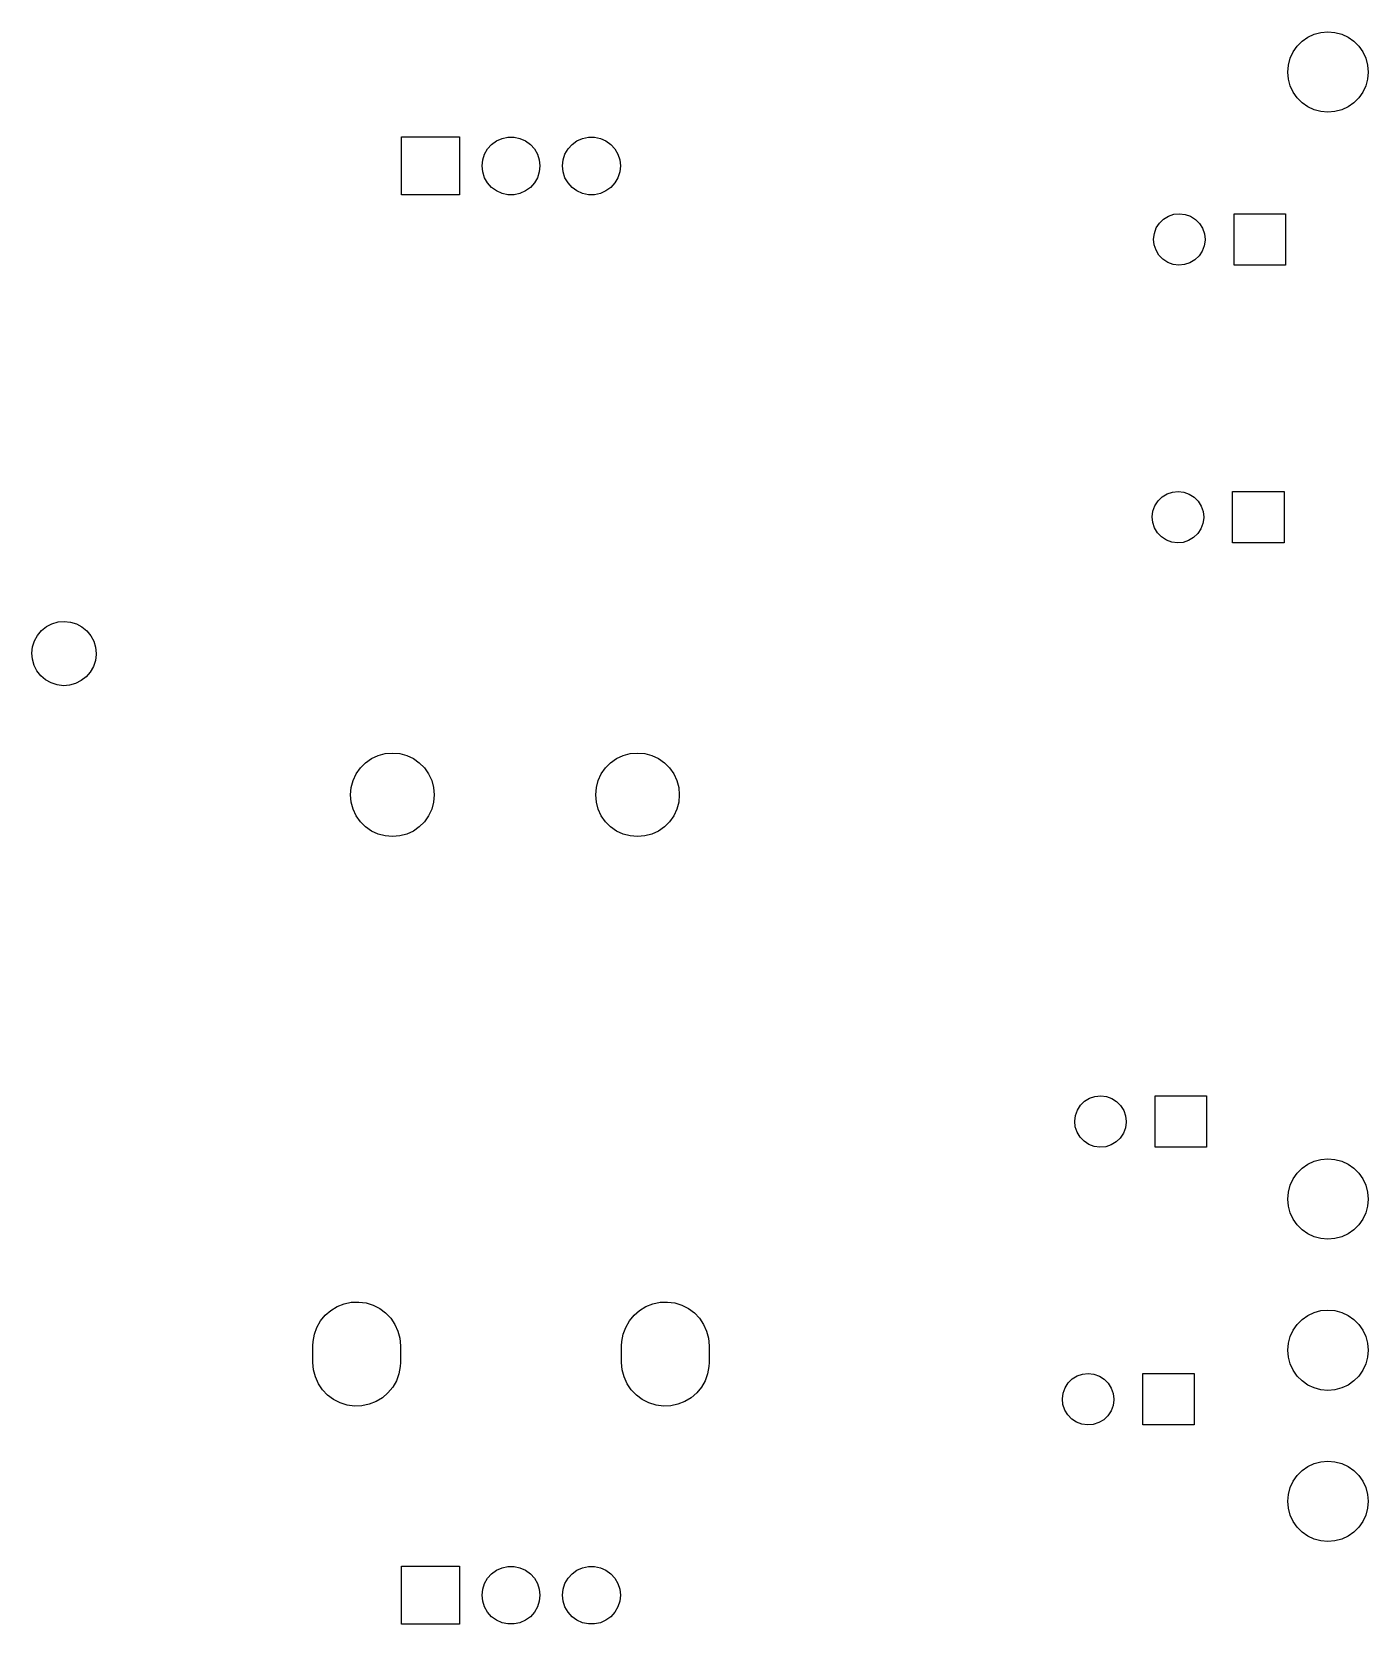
# Model space of a CAD drawing. Extents: x 65 to 231, y -146 to -43.
# Drawn here: x 189.45 to 231, y -146.44 to -96.92 of the extents above; entities that cross this region are included whole.
import ezdxf

# ---------------------------------------------------------------- set-up
doc = ezdxf.new("R2010")
doc.units = 0
doc.layers.add('BLACK', color=7, linetype='CONTINUOUS')

msp = doc.modelspace()

# ---------------------------------------------------------------- linework, layer by layer
at = {"layer": 'BLACK', "linetype": 'CONTINUOUS'}
for p, q in [((229.122, -97.0895), (229.319, -96.9974)), ((229.319, -96.9974), (229.53, -96.941)), ((229.53, -96.941), (229.747, -96.922)), ((229.747, -96.922), (229.964, -96.941)), ((229.964, -96.941), (230.175, -96.9974)), ((230.175, -96.9974), (230.372, -97.0895)), ((228.572, -97.7445), (228.664, -97.547)), ((228.664, -97.547), (228.789, -97.3685)), ((228.789, -97.3685), (228.944, -97.2144)), ((228.944, -97.2144), (229.122, -97.0895)), ((230.372, -97.0895), (230.55, -97.2144)), ((230.55, -97.2144), (230.705, -97.3685)), ((230.705, -97.3685), (230.83, -97.547)), ((230.83, -97.547), (230.922, -97.7445)), ((228.497, -98.172), (228.516, -97.9549)), ((228.516, -97.9549), (228.572, -97.7445)), ((230.922, -97.7445), (230.978, -97.9549)), ((230.978, -97.9549), (230.997, -98.172)), ((228.516, -98.3891), (228.497, -98.172)), ((228.572, -98.5995), (228.516, -98.3891)), ((230.978, -98.3891), (230.922, -98.5995)), ((230.997, -98.172), (230.978, -98.3891)), ((228.664, -98.797), (228.572, -98.5995)), ((228.789, -98.9755), (228.664, -98.797)), ((228.944, -99.1296), (228.789, -98.9755)), ((230.705, -98.9755), (230.55, -99.1296)), ((230.83, -98.797), (230.705, -98.9755)), ((230.922, -98.5995), (230.83, -98.797)), ((229.122, -99.2545), (228.944, -99.1296)), ((229.319, -99.3466), (229.122, -99.2545)), ((229.53, -99.403), (229.319, -99.3466)), ((229.747, -99.422), (229.53, -99.403)), ((229.964, -99.403), (229.747, -99.422)), ((230.175, -99.3466), (229.964, -99.403)), ((230.372, -99.2545), (230.175, -99.3466)), ((230.55, -99.1296), (230.372, -99.2545)), ((200.947, -101.992), (200.947, -100.192)), ((200.947, -100.192), (202.747, -100.192)), ((202.747, -100.192), (202.747, -101.992)), ((203.619, -100.563), (203.745, -100.423)), ((203.745, -100.423), (203.897, -100.313)), ((203.897, -100.313), (204.069, -100.236)), ((204.069, -100.236), (204.253, -100.197)), ((204.253, -100.197), (204.441, -100.197)), ((204.441, -100.197), (204.625, -100.236)), ((204.625, -100.236), (204.797, -100.313)), ((204.797, -100.313), (204.949, -100.423)), ((204.949, -100.423), (205.075, -100.563)), ((206.119, -100.563), (206.245, -100.423)), ((206.245, -100.423), (206.397, -100.313)), ((206.397, -100.313), (206.569, -100.236)), ((206.569, -100.236), (206.753, -100.197)), ((206.753, -100.197), (206.941, -100.197)), ((206.941, -100.197), (207.125, -100.236)), ((207.125, -100.236), (207.297, -100.313)), ((207.297, -100.313), (207.449, -100.423)), ((207.449, -100.423), (207.575, -100.563)), ((203.447, -101.092), (203.467, -100.905)), ((203.467, -100.905), (203.525, -100.726)), ((203.525, -100.726), (203.619, -100.563)), ((205.075, -100.563), (205.169, -100.726)), ((205.169, -100.726), (205.227, -100.905)), ((205.227, -100.905), (205.247, -101.092)), ((205.947, -101.092), (205.967, -100.905)), ((205.967, -100.905), (206.025, -100.726)), ((206.025, -100.726), (206.119, -100.563)), ((207.575, -100.563), (207.669, -100.726)), ((207.669, -100.726), (207.727, -100.905)), ((207.727, -100.905), (207.747, -101.092)), ((203.467, -101.279), (203.447, -101.092)), ((203.525, -101.458), (203.467, -101.279)), ((203.619, -101.621), (203.525, -101.458)), ((205.169, -101.458), (205.075, -101.621)), ((205.227, -101.279), (205.169, -101.458)), ((205.247, -101.092), (205.227, -101.279)), ((205.967, -101.279), (205.947, -101.092)), ((206.025, -101.458), (205.967, -101.279)), ((206.119, -101.621), (206.025, -101.458)), ((207.669, -101.458), (207.575, -101.621)), ((207.727, -101.279), (207.669, -101.458)), ((207.747, -101.092), (207.727, -101.279)), ((202.747, -101.992), (200.947, -101.992)), ((203.745, -101.761), (203.619, -101.621)), ((203.897, -101.871), (203.745, -101.761)), ((204.069, -101.948), (203.897, -101.871)), ((204.253, -101.987), (204.069, -101.948)), ((204.441, -101.987), (204.253, -101.987)), ((204.625, -101.948), (204.441, -101.987)), ((204.797, -101.871), (204.625, -101.948)), ((204.949, -101.761), (204.797, -101.871)), ((205.075, -101.621), (204.949, -101.761)), ((206.245, -101.761), (206.119, -101.621)), ((206.397, -101.871), (206.245, -101.761)), ((206.569, -101.948), (206.397, -101.871)), ((206.753, -101.987), (206.569, -101.948)), ((206.941, -101.987), (206.753, -101.987)), ((207.125, -101.948), (206.941, -101.987)), ((207.297, -101.871), (207.125, -101.948)), ((207.449, -101.761), (207.297, -101.871)), ((207.575, -101.621), (207.449, -101.761)), ((224.411, -103.022), (224.507, -102.872)), ((224.507, -102.872), (224.635, -102.748)), ((224.635, -102.748), (224.787, -102.654)), ((224.787, -102.654), (224.956, -102.597)), ((224.956, -102.597), (225.133, -102.578)), ((225.133, -102.578), (225.31, -102.599)), ((225.31, -102.599), (225.478, -102.659)), ((225.478, -102.659), (225.629, -102.755)), ((225.629, -102.755), (225.754, -102.881)), ((225.754, -102.881), (225.849, -103.032)), ((226.827, -104.178), (226.827, -102.578)), ((226.827, -102.578), (228.427, -102.578)), ((228.427, -102.578), (228.427, -104.178)), ((224.327, -103.367), (224.35, -103.19)), ((224.345, -103.544), (224.327, -103.367)), ((224.35, -103.19), (224.411, -103.022)), ((225.849, -103.032), (225.907, -103.201)), ((225.927, -103.4), (225.902, -103.577)), ((225.907, -103.201), (225.927, -103.378)), ((225.927, -103.378), (225.927, -103.4)), ((224.401, -103.714), (224.345, -103.544)), ((224.494, -103.866), (224.401, -103.714)), ((224.617, -103.994), (224.494, -103.866)), ((225.74, -103.892), (225.611, -104.015)), ((225.839, -103.744), (225.74, -103.892)), ((225.902, -103.577), (225.839, -103.744)), ((224.767, -104.092), (224.617, -103.994)), ((224.934, -104.154), (224.767, -104.092)), ((225.111, -104.178), (224.934, -104.154)), ((225.288, -104.162), (225.111, -104.178)), ((225.458, -104.107), (225.288, -104.162)), ((225.611, -104.015), (225.458, -104.107)), ((228.427, -104.178), (226.827, -104.178)), ((224.464, -111.508), (224.591, -111.384)), ((224.591, -111.384), (224.743, -111.29)), ((224.743, -111.29), (224.912, -111.233)), ((224.912, -111.233), (225.09, -111.214)), ((225.09, -111.214), (225.267, -111.235)), ((225.267, -111.235), (225.435, -111.295)), ((225.435, -111.295), (225.585, -111.391)), ((225.585, -111.391), (225.711, -111.517)), ((226.784, -112.814), (226.784, -111.214)), ((226.784, -111.214), (228.384, -111.214)), ((228.384, -111.214), (228.384, -112.814)), ((224.284, -112.003), (224.306, -111.826)), ((224.306, -111.826), (224.367, -111.658)), ((224.367, -111.658), (224.464, -111.508)), ((225.711, -111.517), (225.805, -111.668)), ((225.805, -111.668), (225.864, -111.837)), ((225.864, -111.837), (225.884, -112.014)), ((224.301, -112.18), (224.284, -112.003)), ((224.358, -112.35), (224.301, -112.18)), ((224.45, -112.502), (224.358, -112.35)), ((225.796, -112.38), (225.697, -112.528)), ((225.859, -112.213), (225.796, -112.38)), ((225.884, -112.036), (225.859, -112.213)), ((225.884, -112.014), (225.884, -112.036)), ((224.574, -112.63), (224.45, -112.502)), ((224.723, -112.728), (224.574, -112.63)), ((224.89, -112.79), (224.723, -112.728)), ((225.067, -112.814), (224.89, -112.79)), ((225.245, -112.798), (225.067, -112.814)), ((225.414, -112.743), (225.245, -112.798)), ((225.568, -112.651), (225.414, -112.743)), ((225.697, -112.528), (225.568, -112.651)), ((228.384, -112.814), (226.784, -112.814)), ((189.902, -115.419), (190.075, -115.329)), ((190.075, -115.329), (190.262, -115.274)), ((190.262, -115.274), (190.456, -115.256)), ((190.456, -115.256), (190.65, -115.276)), ((190.65, -115.276), (190.837, -115.334)), ((190.837, -115.334), (191.008, -115.427)), ((189.471, -116.048), (189.53, -115.862)), ((189.53, -115.862), (189.624, -115.691)), ((189.624, -115.691), (189.75, -115.541)), ((189.75, -115.541), (189.902, -115.419)), ((191.008, -115.427), (191.159, -115.551)), ((191.159, -115.551), (191.282, -115.702)), ((191.282, -115.702), (191.374, -115.875)), ((191.374, -115.875), (191.43, -116.062)), ((189.449, -116.242), (189.471, -116.048)), ((189.466, -116.436), (189.449, -116.242)), ((191.449, -116.284), (191.424, -116.477)), ((191.43, -116.062), (191.449, -116.256)), ((191.449, -116.256), (191.449, -116.284)), ((189.519, -116.624), (189.466, -116.436)), ((189.609, -116.798), (189.519, -116.624)), ((189.73, -116.95), (189.609, -116.798)), ((191.266, -116.832), (191.139, -116.98)), ((191.363, -116.663), (191.266, -116.832)), ((191.424, -116.477), (191.363, -116.663)), ((189.878, -117.077), (189.73, -116.95)), ((190.049, -117.172), (189.878, -117.077)), ((190.234, -117.232), (190.049, -117.172)), ((190.428, -117.256), (190.234, -117.232)), ((190.623, -117.241), (190.428, -117.256)), ((190.811, -117.188), (190.623, -117.241)), ((190.985, -117.1), (190.811, -117.188)), ((191.139, -116.98), (190.985, -117.1)), ((199.534, -120), (199.664, -119.814)), ((199.664, -119.814), (199.824, -119.654)), ((199.824, -119.654), (200.01, -119.524)), ((200.01, -119.524), (200.215, -119.428)), ((200.215, -119.428), (200.434, -119.37)), ((200.434, -119.37), (200.66, -119.35)), ((200.66, -119.35), (200.886, -119.37)), ((200.886, -119.37), (201.105, -119.428)), ((201.105, -119.428), (201.31, -119.524)), ((201.31, -119.524), (201.496, -119.654)), ((201.496, -119.654), (201.656, -119.814)), ((201.656, -119.814), (201.786, -120)), ((207.154, -120), (207.284, -119.814)), ((207.284, -119.814), (207.444, -119.654)), ((207.444, -119.654), (207.63, -119.524)), ((207.63, -119.524), (207.835, -119.428)), ((207.835, -119.428), (208.054, -119.37)), ((208.054, -119.37), (208.28, -119.35)), ((208.28, -119.35), (208.506, -119.37)), ((208.506, -119.37), (208.725, -119.428)), ((208.725, -119.428), (208.93, -119.524)), ((208.93, -119.524), (209.116, -119.654)), ((209.116, -119.654), (209.276, -119.814)), ((209.276, -119.814), (209.406, -120)), ((199.38, -120.424), (199.438, -120.205)), ((199.438, -120.205), (199.534, -120)), ((201.786, -120), (201.882, -120.205)), ((201.882, -120.205), (201.94, -120.424)), ((207, -120.424), (207.058, -120.205)), ((207.058, -120.205), (207.154, -120)), ((209.406, -120), (209.502, -120.205)), ((209.502, -120.205), (209.56, -120.424)), ((199.36, -120.65), (199.38, -120.424)), ((199.38, -120.876), (199.36, -120.65)), ((201.94, -120.424), (201.96, -120.65)), ((201.96, -120.65), (201.94, -120.876)), ((206.98, -120.65), (207, -120.424)), ((207, -120.876), (206.98, -120.65)), ((209.56, -120.424), (209.58, -120.65)), ((209.58, -120.65), (209.56, -120.876)), ((199.438, -121.095), (199.38, -120.876)), ((199.534, -121.3), (199.438, -121.095)), ((199.664, -121.486), (199.534, -121.3)), ((201.786, -121.3), (201.656, -121.486)), ((201.882, -121.095), (201.786, -121.3)), ((201.94, -120.876), (201.882, -121.095)), ((207.058, -121.095), (207, -120.876)), ((207.154, -121.3), (207.058, -121.095)), ((207.284, -121.486), (207.154, -121.3)), ((209.406, -121.3), (209.276, -121.486)), ((209.502, -121.095), (209.406, -121.3)), ((209.56, -120.876), (209.502, -121.095)), ((199.824, -121.646), (199.664, -121.486)), ((200.01, -121.776), (199.824, -121.646)), ((200.215, -121.872), (200.01, -121.776)), ((201.31, -121.776), (201.105, -121.872)), ((201.496, -121.646), (201.31, -121.776)), ((201.656, -121.486), (201.496, -121.646)), ((207.444, -121.646), (207.284, -121.486)), ((207.63, -121.776), (207.444, -121.646)), ((207.835, -121.872), (207.63, -121.776)), ((208.93, -121.776), (208.725, -121.872)), ((209.116, -121.646), (208.93, -121.776)), ((209.276, -121.486), (209.116, -121.646)), ((200.434, -121.93), (200.215, -121.872)), ((200.66, -121.95), (200.434, -121.93)), ((200.886, -121.93), (200.66, -121.95)), ((201.105, -121.872), (200.886, -121.93)), ((208.054, -121.93), (207.835, -121.872)), ((208.28, -121.95), (208.054, -121.93)), ((208.506, -121.93), (208.28, -121.95)), ((208.725, -121.872), (208.506, -121.93)), ((222.055, -130.304), (222.182, -130.18)), ((222.182, -130.18), (222.334, -130.086)), ((222.334, -130.086), (222.503, -130.029)), ((222.503, -130.029), (222.681, -130.01)), ((222.681, -130.01), (222.858, -130.031)), ((222.858, -130.031), (223.026, -130.091)), ((223.026, -130.091), (223.176, -130.187)), ((223.176, -130.187), (223.302, -130.313)), ((224.375, -131.61), (224.375, -130.01)), ((224.375, -130.01), (225.975, -130.01)), ((225.975, -130.01), (225.975, -131.61)), ((221.875, -130.799), (221.897, -130.622)), ((221.897, -130.622), (221.958, -130.454)), ((221.958, -130.454), (222.055, -130.304)), ((223.302, -130.313), (223.396, -130.464)), ((223.396, -130.464), (223.455, -130.633)), ((223.455, -130.633), (223.475, -130.81)), ((221.892, -130.976), (221.875, -130.799)), ((221.949, -131.146), (221.892, -130.976)), ((222.041, -131.298), (221.949, -131.146)), ((223.387, -131.176), (223.288, -131.324)), ((223.45, -131.009), (223.387, -131.176)), ((223.475, -130.832), (223.45, -131.009)), ((223.475, -130.81), (223.475, -130.832)), ((222.165, -131.426), (222.041, -131.298)), ((222.314, -131.524), (222.165, -131.426)), ((222.481, -131.586), (222.314, -131.524)), ((222.658, -131.61), (222.481, -131.586)), ((222.836, -131.594), (222.658, -131.61)), ((223.005, -131.539), (222.836, -131.594)), ((223.159, -131.447), (223.005, -131.539)), ((223.288, -131.324), (223.159, -131.447)), ((225.975, -131.61), (224.375, -131.61)), ((228.944, -132.264), (229.122, -132.139)), ((229.122, -132.139), (229.319, -132.047)), ((229.319, -132.047), (229.53, -131.991)), ((229.53, -131.991), (229.747, -131.972)), ((229.747, -131.972), (229.964, -131.991)), ((229.964, -131.991), (230.175, -132.047)), ((230.175, -132.047), (230.372, -132.139)), ((230.372, -132.139), (230.55, -132.264)), ((228.572, -132.794), (228.664, -132.597)), ((228.664, -132.597), (228.789, -132.419)), ((228.789, -132.419), (228.944, -132.264)), ((230.55, -132.264), (230.705, -132.419)), ((230.705, -132.419), (230.83, -132.597)), ((230.83, -132.597), (230.922, -132.794)), ((228.497, -133.222), (228.516, -133.005)), ((228.516, -133.005), (228.572, -132.794)), ((230.922, -132.794), (230.978, -133.005)), ((230.978, -133.005), (230.997, -133.222)), ((228.516, -133.439), (228.497, -133.222)), ((228.572, -133.65), (228.516, -133.439)), ((228.664, -133.847), (228.572, -133.65)), ((230.922, -133.65), (230.83, -133.847)), ((230.978, -133.439), (230.922, -133.65)), ((230.997, -133.222), (230.978, -133.439)), ((228.789, -134.025), (228.664, -133.847)), ((228.944, -134.18), (228.789, -134.025)), ((229.122, -134.305), (228.944, -134.18)), ((230.55, -134.18), (230.372, -134.305)), ((230.705, -134.025), (230.55, -134.18)), ((230.83, -133.847), (230.705, -134.025)), ((229.319, -134.397), (229.122, -134.305)), ((229.53, -134.453), (229.319, -134.397)), ((229.747, -134.472), (229.53, -134.453)), ((229.964, -134.453), (229.747, -134.472)), ((230.175, -134.397), (229.964, -134.453)), ((230.372, -134.305), (230.175, -134.397)), ((198.746, -136.683), (198.942, -136.564)), ((198.942, -136.564), (199.156, -136.479)), ((199.156, -136.479), (199.381, -136.432)), ((199.381, -136.432), (199.611, -136.424)), ((199.611, -136.424), (199.839, -136.454)), ((199.839, -136.454), (200.059, -136.522)), ((200.059, -136.522), (200.264, -136.626)), ((200.264, -136.626), (200.448, -136.763)), ((208.346, -136.683), (208.542, -136.564)), ((208.542, -136.564), (208.756, -136.479)), ((208.756, -136.479), (208.981, -136.432)), ((208.981, -136.432), (209.211, -136.424)), ((209.211, -136.424), (209.439, -136.454)), ((209.439, -136.454), (209.659, -136.522)), ((209.659, -136.522), (209.864, -136.626)), ((209.864, -136.626), (210.048, -136.763)), ((229.53, -136.691), (229.747, -136.672)), ((229.747, -136.672), (229.964, -136.691)), ((198.312, -137.212), (198.426, -137.012)), ((198.426, -137.012), (198.572, -136.834)), ((198.572, -136.834), (198.746, -136.683)), ((200.448, -136.763), (200.607, -136.93)), ((200.607, -136.93), (200.735, -137.121)), ((200.735, -137.121), (200.83, -137.33)), ((207.912, -137.212), (208.026, -137.012)), ((208.026, -137.012), (208.172, -136.834)), ((208.172, -136.834), (208.346, -136.683)), ((210.048, -136.763), (210.207, -136.93)), ((210.207, -136.93), (210.335, -137.121)), ((210.335, -137.121), (210.43, -137.33)), ((228.664, -137.297), (228.789, -137.119)), ((228.789, -137.119), (228.944, -136.964)), ((228.944, -136.964), (229.122, -136.839)), ((229.122, -136.839), (229.319, -136.747)), ((229.319, -136.747), (229.53, -136.691)), ((229.964, -136.691), (230.175, -136.747)), ((230.175, -136.747), (230.372, -136.839)), ((230.372, -136.839), (230.55, -136.964)), ((230.55, -136.964), (230.705, -137.119)), ((230.705, -137.119), (230.83, -137.297)), ((198.187, -137.782), (198.193, -137.654)), ((198.193, -137.654), (198.234, -137.428)), ((198.234, -137.428), (198.312, -137.212)), ((200.83, -137.33), (200.888, -137.553)), ((200.888, -137.553), (200.907, -137.782)), ((207.787, -137.782), (207.793, -137.654)), ((207.793, -137.654), (207.834, -137.428)), ((207.834, -137.428), (207.912, -137.212)), ((210.43, -137.33), (210.488, -137.553)), ((210.488, -137.553), (210.507, -137.782)), ((228.516, -137.705), (228.572, -137.494)), ((228.572, -137.494), (228.664, -137.297)), ((230.83, -137.297), (230.922, -137.494)), ((230.922, -137.494), (230.978, -137.705)), ((198.187, -138.302), (198.187, -137.782)), ((200.907, -137.782), (200.907, -138.302)), ((207.787, -138.302), (207.787, -137.782)), ((210.507, -137.782), (210.507, -138.302)), ((228.497, -137.922), (228.516, -137.705)), ((228.516, -138.139), (228.497, -137.922)), ((228.572, -138.35), (228.516, -138.139)), ((230.978, -138.139), (230.922, -138.35)), ((230.978, -137.705), (230.997, -137.922)), ((230.997, -137.922), (230.978, -138.139)), ((198.206, -138.531), (198.187, -138.302)), ((198.264, -138.754), (198.206, -138.531)), ((200.86, -138.656), (200.782, -138.872)), ((200.901, -138.43), (200.86, -138.656)), ((200.907, -138.302), (200.901, -138.43)), ((207.806, -138.531), (207.787, -138.302)), ((207.864, -138.754), (207.806, -138.531)), ((210.46, -138.656), (210.382, -138.872)), ((210.501, -138.43), (210.46, -138.656)), ((210.507, -138.302), (210.501, -138.43)), ((222.118, -138.665), (222.296, -138.646)), ((222.296, -138.646), (222.473, -138.667)), ((223.99, -140.246), (223.99, -138.646)), ((223.99, -138.646), (225.59, -138.646)), ((225.59, -138.646), (225.59, -140.246)), ((228.664, -138.547), (228.572, -138.35)), ((228.789, -138.725), (228.664, -138.547)), ((230.83, -138.547), (230.705, -138.725)), ((230.922, -138.35), (230.83, -138.547)), ((198.359, -138.963), (198.264, -138.754)), ((198.487, -139.154), (198.359, -138.963)), ((200.668, -139.072), (200.522, -139.25)), ((200.782, -138.872), (200.668, -139.072)), ((207.959, -138.963), (207.864, -138.754)), ((208.087, -139.154), (207.959, -138.963)), ((210.268, -139.072), (210.122, -139.25)), ((210.382, -138.872), (210.268, -139.072)), ((221.512, -139.258), (221.573, -139.09)), ((221.573, -139.09), (221.67, -138.94)), ((221.67, -138.94), (221.797, -138.816)), ((221.797, -138.816), (221.949, -138.722)), ((221.949, -138.722), (222.118, -138.665)), ((222.473, -138.667), (222.641, -138.727)), ((222.641, -138.727), (222.791, -138.823)), ((222.791, -138.823), (222.917, -138.949)), ((222.917, -138.949), (223.011, -139.1)), ((223.011, -139.1), (223.07, -139.269)), ((228.944, -138.88), (228.789, -138.725)), ((229.122, -139.005), (228.944, -138.88)), ((229.319, -139.097), (229.122, -139.005)), ((229.53, -139.153), (229.319, -139.097)), ((230.175, -139.097), (229.964, -139.153)), ((230.372, -139.005), (230.175, -139.097)), ((230.55, -138.88), (230.372, -139.005)), ((230.705, -138.725), (230.55, -138.88)), ((198.646, -139.321), (198.487, -139.154)), ((198.83, -139.458), (198.646, -139.321)), ((199.035, -139.562), (198.83, -139.458)), ((199.255, -139.63), (199.035, -139.562)), ((199.483, -139.66), (199.255, -139.63)), ((199.938, -139.605), (199.713, -139.652)), ((200.152, -139.52), (199.938, -139.605)), ((200.348, -139.401), (200.152, -139.52)), ((200.522, -139.25), (200.348, -139.401)), ((208.246, -139.321), (208.087, -139.154)), ((208.43, -139.458), (208.246, -139.321)), ((208.635, -139.562), (208.43, -139.458)), ((208.855, -139.63), (208.635, -139.562)), ((209.083, -139.66), (208.855, -139.63)), ((209.538, -139.605), (209.313, -139.652)), ((209.752, -139.52), (209.538, -139.605)), ((209.948, -139.401), (209.752, -139.52)), ((210.122, -139.25), (209.948, -139.401)), ((221.49, -139.435), (221.512, -139.258)), ((221.507, -139.612), (221.49, -139.435)), ((221.564, -139.782), (221.507, -139.612)), ((223.065, -139.645), (223.002, -139.812)), ((223.09, -139.468), (223.065, -139.645)), ((223.07, -139.269), (223.09, -139.446)), ((223.09, -139.446), (223.09, -139.468)), ((229.747, -139.172), (229.53, -139.153)), ((229.964, -139.153), (229.747, -139.172)), ((199.713, -139.652), (199.483, -139.66)), ((209.313, -139.652), (209.083, -139.66)), ((221.656, -139.934), (221.564, -139.782)), ((221.78, -140.062), (221.656, -139.934)), ((221.929, -140.16), (221.78, -140.062)), ((222.774, -140.083), (222.62, -140.175)), ((222.903, -139.96), (222.774, -140.083)), ((223.002, -139.812), (222.903, -139.96)), ((222.096, -140.222), (221.929, -140.16)), ((222.273, -140.246), (222.096, -140.222)), ((222.451, -140.23), (222.273, -140.246)), ((222.62, -140.175), (222.451, -140.23)), ((225.59, -140.246), (223.99, -140.246)), ((228.944, -141.664), (229.122, -141.539)), ((229.122, -141.539), (229.319, -141.447)), ((229.319, -141.447), (229.53, -141.391)), ((229.53, -141.391), (229.747, -141.372)), ((229.747, -141.372), (229.964, -141.391)), ((229.964, -141.391), (230.175, -141.447)), ((230.175, -141.447), (230.372, -141.539)), ((230.372, -141.539), (230.55, -141.664)), ((228.572, -142.194), (228.664, -141.997)), ((228.664, -141.997), (228.789, -141.819)), ((228.789, -141.819), (228.944, -141.664)), ((230.55, -141.664), (230.705, -141.819)), ((230.705, -141.819), (230.83, -141.997)), ((230.83, -141.997), (230.922, -142.194)), ((228.497, -142.622), (228.516, -142.405)), ((228.516, -142.405), (228.572, -142.194)), ((230.922, -142.194), (230.978, -142.405)), ((230.978, -142.405), (230.997, -142.622)), ((228.516, -142.839), (228.497, -142.622)), ((228.572, -143.05), (228.516, -142.839)), ((228.664, -143.247), (228.572, -143.05)), ((230.922, -143.05), (230.83, -143.247)), ((230.978, -142.839), (230.922, -143.05)), ((230.997, -142.622), (230.978, -142.839)), ((228.789, -143.425), (228.664, -143.247)), ((228.944, -143.58), (228.789, -143.425)), ((229.122, -143.705), (228.944, -143.58)), ((230.55, -143.58), (230.372, -143.705)), ((230.705, -143.425), (230.55, -143.58)), ((230.83, -143.247), (230.705, -143.425)), ((229.319, -143.797), (229.122, -143.705)), ((229.53, -143.853), (229.319, -143.797)), ((229.747, -143.872), (229.53, -143.853)), ((229.964, -143.853), (229.747, -143.872)), ((230.175, -143.797), (229.964, -143.853)), ((230.372, -143.705), (230.175, -143.797)), ((200.947, -146.442), (200.947, -144.642)), ((200.947, -144.642), (202.747, -144.642)), ((202.747, -144.642), (202.747, -146.442)), ((203.525, -145.176), (203.619, -145.013)), ((203.619, -145.013), (203.745, -144.873)), ((203.745, -144.873), (203.897, -144.763)), ((203.897, -144.763), (204.069, -144.686)), ((204.069, -144.686), (204.253, -144.647)), ((204.253, -144.647), (204.441, -144.647)), ((204.441, -144.647), (204.625, -144.686)), ((204.625, -144.686), (204.797, -144.763)), ((204.797, -144.763), (204.949, -144.873)), ((204.949, -144.873), (205.075, -145.013)), ((205.075, -145.013), (205.169, -145.176)), ((206.025, -145.176), (206.119, -145.013)), ((206.119, -145.013), (206.245, -144.873)), ((206.245, -144.873), (206.397, -144.763)), ((206.397, -144.763), (206.569, -144.686)), ((206.569, -144.686), (206.753, -144.647)), ((206.753, -144.647), (206.941, -144.647)), ((206.941, -144.647), (207.125, -144.686)), ((207.125, -144.686), (207.297, -144.763)), ((207.297, -144.763), (207.449, -144.873)), ((207.449, -144.873), (207.575, -145.013)), ((207.575, -145.013), (207.669, -145.176)), ((203.447, -145.542), (203.467, -145.355)), ((203.467, -145.729), (203.447, -145.542)), ((203.467, -145.355), (203.525, -145.176)), ((205.169, -145.176), (205.227, -145.355)), ((205.227, -145.355), (205.247, -145.542)), ((205.247, -145.542), (205.227, -145.729)), ((205.947, -145.542), (205.967, -145.355)), ((205.967, -145.729), (205.947, -145.542)), ((205.967, -145.355), (206.025, -145.176)), ((207.669, -145.176), (207.727, -145.355)), ((207.727, -145.355), (207.747, -145.542)), ((207.747, -145.542), (207.727, -145.729)), ((203.525, -145.908), (203.467, -145.729)), ((203.619, -146.071), (203.525, -145.908)), ((203.745, -146.211), (203.619, -146.071)), ((205.075, -146.071), (204.949, -146.211)), ((205.169, -145.908), (205.075, -146.071)), ((205.227, -145.729), (205.169, -145.908)), ((206.025, -145.908), (205.967, -145.729)), ((206.119, -146.071), (206.025, -145.908)), ((206.245, -146.211), (206.119, -146.071)), ((207.575, -146.071), (207.449, -146.211)), ((207.669, -145.908), (207.575, -146.071)), ((207.727, -145.729), (207.669, -145.908)), ((202.747, -146.442), (200.947, -146.442)), ((203.897, -146.321), (203.745, -146.211)), ((204.069, -146.398), (203.897, -146.321)), ((204.253, -146.437), (204.069, -146.398)), ((204.441, -146.437), (204.253, -146.437)), ((204.625, -146.398), (204.441, -146.437)), ((204.797, -146.321), (204.625, -146.398)), ((204.949, -146.211), (204.797, -146.321)), ((206.397, -146.321), (206.245, -146.211)), ((206.569, -146.398), (206.397, -146.321)), ((206.753, -146.437), (206.569, -146.398)), ((206.941, -146.437), (206.753, -146.437)), ((207.125, -146.398), (206.941, -146.437)), ((207.297, -146.321), (207.125, -146.398)), ((207.449, -146.211), (207.297, -146.321))]:
    msp.add_line(p, q, dxfattribs=at)

doc.saveas('drawing.dxf')
